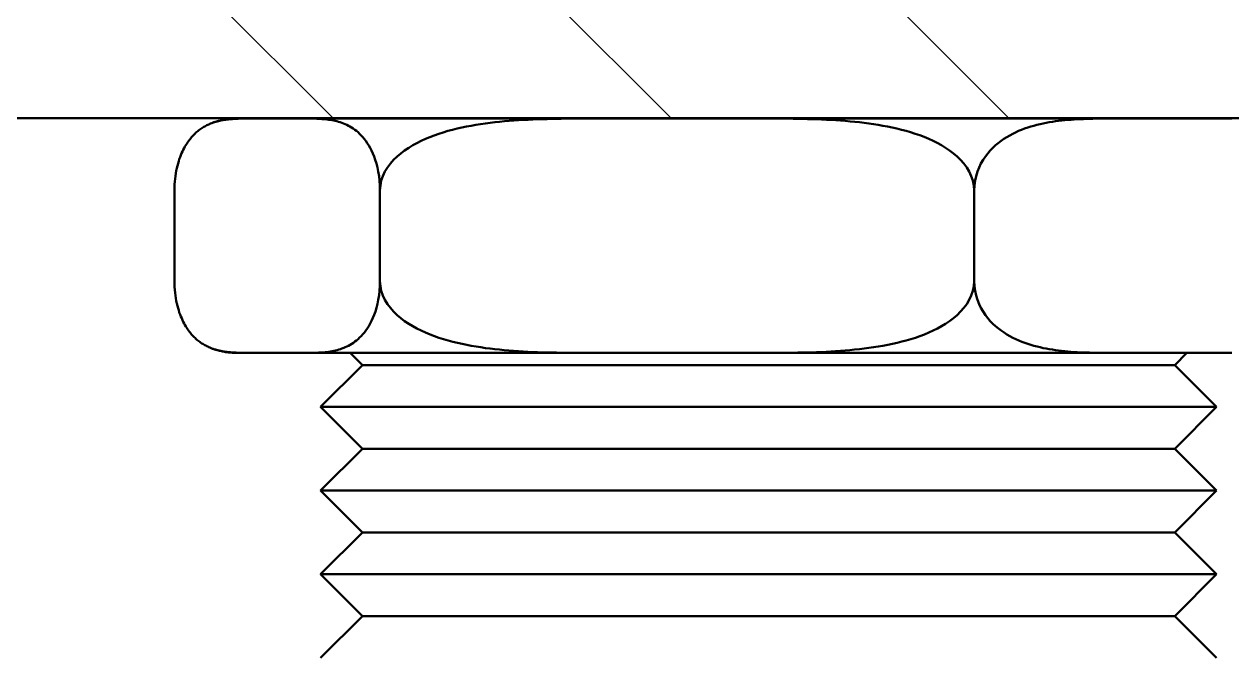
# Model space of a CAD drawing. Header units: millimetres. Extents: x 2 to 418, y 2 to 295.
# Drawn here: x 79.84 to 92.68, y 220.07 to 226.8 of the extents above; entities that cross this region are included whole.
import ezdxf

# ---------------------------------------------------------------- set-up
doc = ezdxf.new("R2010")
doc.units = ezdxf.units.MM
doc.layers.add('SCHRAFFUR', color=7, linetype='Continuous', lineweight=18)
doc.layers.add('SICHTKANTE', color=7, linetype='Continuous', lineweight=50)

msp = doc.modelspace()

# ---------------------------------------------------------------- hatches: boundary and pattern name
at = {"layer": 'SCHRAFFUR'}
h = msp.add_hatch(dxfattribs=at)
h.set_pattern_fill('ANSI31', scale=0.8, angle=90)
h.paths.add_polyline_path([(135, 198.8), (139, 198.8), (135, 198.8), (135, 225.8), (55, 225.8), (55, 198.8), (51, 198.8), (51, 205.8), (50, 205.8), (50, 227.8), (140, 227.8), (140, 205.8), (139, 205.8), (139, 198.8)])

# ---------------------------------------------------------------- linework, layer by layer
at = {"layer": 'SICHTKANTE'}
for p, q in [((135, 225.8), (55, 225.8)), ((82.886, 225.796), (82.173, 225.796)), ((87.81, 225.796), (85.751, 225.796)), ((92.678, 225.796), (91.331, 225.796)), ((81.436, 224.069), (81.436, 225.034)), ((83.622, 224.069), (83.622, 225.034)), ((89.939, 224.069), (89.939, 225.034)), ((82.886, 223.307), (82.173, 223.307)), ((83.435, 223.177), (83.305, 223.307)), ((87.81, 223.307), (85.751, 223.307)), ((92.678, 223.307), (91.331, 223.307)), ((92.071, 223.177), (92.201, 223.307)), ((83.435, 223.177), (82.991, 222.733)), ((92.071, 223.177), (92.516, 222.733)), ((83.435, 222.288), (82.991, 222.733)), ((92.071, 222.288), (92.516, 222.733)), ((83.435, 222.288), (82.991, 221.844)), ((92.071, 222.288), (92.516, 221.844)), ((83.435, 221.399), (82.991, 221.844)), ((92.071, 221.399), (92.516, 221.844)), ((83.435, 221.399), (82.991, 220.955)), ((92.071, 221.399), (92.516, 220.955)), ((83.435, 220.51), (82.991, 220.955)), ((92.071, 220.51), (92.516, 220.955)), ((83.435, 220.51), (82.991, 220.066)), ((92.071, 220.51), (92.516, 220.066))]:
    msp.add_line(p, q, dxfattribs=at)
for points in [[(81.843, 225.752), (81.833, 225.748), (81.822, 225.744), (81.812, 225.74), (81.801, 225.735), (81.791, 225.73), (81.78, 225.725), (81.769, 225.72), (81.759, 225.714), (81.749, 225.708), (81.738, 225.701), (81.728, 225.695), (81.717, 225.688), (81.707, 225.68), (81.697, 225.673), (81.686, 225.664), (81.676, 225.656), (81.666, 225.647), (81.656, 225.638), (81.646, 225.628), (81.636, 225.617), (81.626, 225.607), (81.616, 225.595), (81.606, 225.583), (81.596, 225.571), (81.586, 225.558), (81.577, 225.544), (81.567, 225.53), (81.558, 225.515), (81.549, 225.499), (81.539, 225.483), (81.531, 225.466), (81.522, 225.447), (81.513, 225.429), (81.505, 225.409), (81.497, 225.388), (81.489, 225.367), (81.482, 225.344), (81.475, 225.32), (81.468, 225.296), (81.462, 225.27), (81.456, 225.243), (81.451, 225.215), (81.447, 225.186), (81.443, 225.157), (81.44, 225.127), (81.438, 225.096), (81.437, 225.065), (81.436, 225.034)], [(82.173, 225.796), (82.166, 225.796), (82.159, 225.796), (82.152, 225.796), (82.145, 225.796), (82.139, 225.796), (82.132, 225.796), (82.125, 225.796), (82.118, 225.796), (82.111, 225.795), (82.104, 225.795), (82.097, 225.795), (82.09, 225.795), (82.083, 225.794), (82.077, 225.794), (82.07, 225.794), (82.063, 225.793), (82.056, 225.793), (82.049, 225.792), (82.042, 225.792), (82.035, 225.791), (82.028, 225.79), (82.022, 225.79), (82.015, 225.789), (82.008, 225.788), (82.001, 225.788), (81.994, 225.787), (81.987, 225.786), (81.98, 225.785), (81.973, 225.784), (81.966, 225.783), (81.96, 225.782), (81.953, 225.78), (81.946, 225.779), (81.939, 225.778), (81.932, 225.777), (81.925, 225.775), (81.918, 225.774), (81.912, 225.772), (81.905, 225.77), (81.898, 225.769), (81.891, 225.767), (81.884, 225.765), (81.877, 225.763), (81.871, 225.761), (81.864, 225.759), (81.857, 225.757), (81.85, 225.754), (81.843, 225.752)], [(81.843, 225.752), (81.854, 225.756), (81.864, 225.759), (81.874, 225.762), (81.885, 225.765), (81.896, 225.768), (81.906, 225.771), (81.917, 225.774), (81.927, 225.777), (81.938, 225.779), (81.949, 225.781), (81.96, 225.783), (81.97, 225.785), (81.981, 225.787), (81.991, 225.789), (82.002, 225.79), (82.012, 225.791), (82.023, 225.792), (82.033, 225.793), (82.044, 225.794), (82.055, 225.795), (82.065, 225.795), (82.076, 225.796), (82.086, 225.796), (82.097, 225.796), (82.098, 225.796), (82.099, 225.796), (82.099, 225.796), (82.099, 225.796), (82.099, 225.796), (82.099, 225.796), (82.099, 225.796), (82.099, 225.796), (82.099, 225.796), (82.1, 225.796), (82.1, 225.796), (82.099, 225.796), (82.105, 225.796), (82.121, 225.796), (82.147, 225.796), (82.184, 225.796), (82.23, 225.796), (82.287, 225.796), (82.353, 225.796), (82.429, 225.796), (82.515, 225.796), (82.61, 225.796), (82.715, 225.796), (82.828, 225.796)], [(82.828, 225.796), (82.79, 225.796), (82.752, 225.796), (82.716, 225.796), (82.68, 225.796), (82.645, 225.796), (82.612, 225.796), (82.579, 225.796), (82.548, 225.796), (82.517, 225.796), (82.488, 225.796), (82.459, 225.796), (82.432, 225.796), (82.405, 225.796), (82.38, 225.796), (82.356, 225.796), (82.333, 225.796), (82.311, 225.796), (82.29, 225.796), (82.27, 225.796), (82.251, 225.796), (82.233, 225.796), (82.217, 225.796), (82.201, 225.796), (82.187, 225.796), (82.173, 225.796), (82.161, 225.796), (82.15, 225.796), (82.14, 225.796), (82.131, 225.796), (82.123, 225.796), (82.116, 225.796), (82.111, 225.796), (82.106, 225.796), (82.103, 225.796), (82.101, 225.796), (82.099, 225.796), (82.099, 225.796), (82.101, 225.796), (82.103, 225.796), (82.106, 225.796), (82.111, 225.796), (82.116, 225.796), (82.123, 225.796), (82.131, 225.796), (82.14, 225.796), (82.15, 225.796), (82.161, 225.796), (82.173, 225.796)], [(83.622, 225.034), (83.621, 225.086), (83.617, 225.137), (83.612, 225.186), (83.604, 225.233), (83.595, 225.277), (83.584, 225.319), (83.572, 225.357), (83.56, 225.393), (83.546, 225.426), (83.532, 225.457), (83.517, 225.486), (83.502, 225.512), (83.487, 225.537), (83.471, 225.56), (83.455, 225.581), (83.438, 225.6), (83.422, 225.618), (83.405, 225.635), (83.389, 225.651), (83.372, 225.665), (83.355, 225.678), (83.338, 225.69), (83.321, 225.701), (83.303, 225.712), (83.286, 225.721), (83.269, 225.73), (83.252, 225.738), (83.234, 225.745), (83.217, 225.752), (83.199, 225.757), (83.182, 225.763), (83.165, 225.768), (83.147, 225.772), (83.13, 225.776), (83.112, 225.779), (83.095, 225.782), (83.077, 225.785), (83.06, 225.787), (83.043, 225.789), (83.025, 225.791), (83.008, 225.792), (82.99, 225.793), (82.973, 225.794), (82.955, 225.795), (82.938, 225.796), (82.92, 225.796), (82.903, 225.796), (82.886, 225.796)], [(82.886, 225.796), (82.927, 225.796), (82.968, 225.796), (83.011, 225.796), (83.055, 225.796), (83.1, 225.796), (83.145, 225.796), (83.192, 225.796), (83.239, 225.796), (83.288, 225.796), (83.337, 225.796), (83.387, 225.796), (83.438, 225.796), (83.49, 225.796), (83.542, 225.796), (83.596, 225.796), (83.65, 225.796), (83.705, 225.796), (83.761, 225.796), (83.818, 225.796), (83.875, 225.796), (83.934, 225.796), (83.993, 225.796), (84.052, 225.796), (84.113, 225.796), (84.174, 225.796), (84.236, 225.796), (84.299, 225.796), (84.362, 225.796), (84.426, 225.796), (84.49, 225.796), (84.556, 225.796), (84.622, 225.796), (84.688, 225.796), (84.755, 225.796), (84.823, 225.796), (84.891, 225.796), (84.96, 225.796), (85.03, 225.796), (85.1, 225.796), (85.17, 225.796), (85.241, 225.796), (85.312, 225.796), (85.384, 225.796), (85.457, 225.796), (85.53, 225.796), (85.603, 225.796), (85.677, 225.796), (85.751, 225.796)], [(89.378, 225.796), (89.197, 225.796), (89.015, 225.796), (88.83, 225.796), (88.643, 225.796), (88.456, 225.796), (88.266, 225.796), (88.077, 225.796), (87.886, 225.796), (87.696, 225.796), (87.505, 225.796), (87.315, 225.796), (87.126, 225.796), (86.937, 225.796), (86.75, 225.796), (86.565, 225.796), (86.381, 225.796), (86.2, 225.796), (86.021, 225.796), (85.845, 225.796), (85.672, 225.796), (85.502, 225.796), (85.336, 225.796), (85.173, 225.796), (85.015, 225.796), (84.861, 225.796), (84.712, 225.796), (84.568, 225.796), (84.428, 225.796), (84.294, 225.796), (84.166, 225.796), (84.043, 225.796), (83.927, 225.796), (83.816, 225.796), (83.712, 225.796), (83.614, 225.796), (83.522, 225.796), (83.438, 225.796), (83.36, 225.796), (83.289, 225.796), (83.226, 225.796), (83.17, 225.796), (83.121, 225.796), (83.079, 225.796), (83.045, 225.796), (83.018, 225.796), (82.999, 225.796), (82.988, 225.796), (82.984, 225.796)], [(82.984, 225.796), (82.984, 225.796), (82.985, 225.796), (82.986, 225.796), (82.987, 225.796), (82.989, 225.796), (82.991, 225.796), (82.993, 225.796), (82.996, 225.796), (82.999, 225.796), (83.002, 225.796), (83.006, 225.796), (83.01, 225.796), (83.014, 225.796), (83.019, 225.796), (83.024, 225.796), (83.03, 225.796), (83.035, 225.796), (83.042, 225.796), (83.048, 225.796), (83.055, 225.796), (83.062, 225.796), (83.07, 225.796), (83.078, 225.796), (83.086, 225.796), (83.095, 225.796), (83.104, 225.796), (83.113, 225.796), (83.123, 225.796), (83.133, 225.796), (83.143, 225.796), (83.154, 225.796), (83.165, 225.796), (83.176, 225.796), (83.188, 225.796), (83.2, 225.796), (83.212, 225.796), (83.225, 225.796), (83.238, 225.796), (83.251, 225.796), (83.265, 225.796), (83.279, 225.796), (83.294, 225.796), (83.308, 225.796), (83.323, 225.796), (83.339, 225.796), (83.354, 225.796), (83.37, 225.796), (83.387, 225.796)], [(85.751, 225.796), (85.701, 225.796), (85.65, 225.796), (85.6, 225.796), (85.549, 225.795), (85.499, 225.794), (85.448, 225.793), (85.398, 225.792), (85.347, 225.791), (85.297, 225.789), (85.246, 225.787), (85.196, 225.785), (85.146, 225.782), (85.095, 225.779), (85.045, 225.776), (84.994, 225.772), (84.944, 225.768), (84.893, 225.763), (84.843, 225.757), (84.792, 225.751), (84.742, 225.745), (84.692, 225.737), (84.642, 225.729), (84.592, 225.721), (84.542, 225.711), (84.492, 225.701), (84.443, 225.69), (84.393, 225.678), (84.344, 225.665), (84.295, 225.65), (84.247, 225.635), (84.199, 225.618), (84.152, 225.6), (84.105, 225.581), (84.059, 225.56), (84.014, 225.537), (83.97, 225.513), (83.927, 225.487), (83.884, 225.458), (83.843, 225.427), (83.804, 225.394), (83.767, 225.358), (83.733, 225.319), (83.702, 225.278), (83.675, 225.233), (83.653, 225.186), (83.636, 225.137), (83.626, 225.086), (83.622, 225.034)], [(89.939, 225.034), (89.935, 225.086), (89.925, 225.137), (89.908, 225.186), (89.886, 225.233), (89.859, 225.278), (89.829, 225.319), (89.794, 225.358), (89.758, 225.394), (89.718, 225.427), (89.677, 225.458), (89.635, 225.487), (89.591, 225.513), (89.546, 225.538), (89.501, 225.56), (89.455, 225.581), (89.408, 225.601), (89.36, 225.619), (89.312, 225.636), (89.263, 225.651), (89.215, 225.665), (89.165, 225.678), (89.116, 225.69), (89.067, 225.701), (89.017, 225.712), (88.968, 225.721), (88.918, 225.73), (88.869, 225.738), (88.819, 225.745), (88.769, 225.751), (88.719, 225.757), (88.669, 225.763), (88.619, 225.767), (88.568, 225.772), (88.518, 225.776), (88.468, 225.779), (88.417, 225.782), (88.367, 225.785), (88.316, 225.787), (88.266, 225.789), (88.215, 225.791), (88.165, 225.792), (88.114, 225.793), (88.063, 225.794), (88.013, 225.795), (87.962, 225.796), (87.911, 225.796), (87.861, 225.796), (87.81, 225.796)], [(87.81, 225.796), (87.85, 225.796), (87.89, 225.796), (87.93, 225.796), (87.969, 225.796), (88.009, 225.796), (88.049, 225.796), (88.088, 225.796), (88.128, 225.796), (88.168, 225.796), (88.207, 225.796), (88.247, 225.796), (88.287, 225.796), (88.326, 225.796), (88.366, 225.796), (88.405, 225.796), (88.445, 225.796), (88.484, 225.796), (88.524, 225.796), (88.563, 225.796), (88.602, 225.796), (88.642, 225.796), (88.681, 225.796), (88.72, 225.796), (88.759, 225.796), (88.798, 225.796), (88.837, 225.796), (88.876, 225.796), (88.915, 225.796), (88.954, 225.796), (88.993, 225.796), (89.032, 225.796), (89.07, 225.796), (89.109, 225.796), (89.148, 225.796), (89.186, 225.796), (89.225, 225.796), (89.263, 225.796), (89.301, 225.796), (89.339, 225.796), (89.377, 225.796), (89.416, 225.796), (89.453, 225.796), (89.491, 225.796), (89.529, 225.796), (89.567, 225.796), (89.604, 225.796), (89.642, 225.796), (89.679, 225.796)], [(92.522, 225.796), (92.52, 225.796), (92.516, 225.796), (92.508, 225.796), (92.497, 225.796), (92.483, 225.796), (92.466, 225.796), (92.446, 225.796), (92.423, 225.796), (92.397, 225.796), (92.368, 225.796), (92.336, 225.796), (92.301, 225.796), (92.263, 225.796), (92.222, 225.796), (92.178, 225.796), (92.131, 225.796), (92.081, 225.796), (92.029, 225.796), (91.974, 225.796), (91.916, 225.796), (91.855, 225.796), (91.792, 225.796), (91.726, 225.796), (91.658, 225.796), (91.587, 225.796), (91.513, 225.796), (91.437, 225.796), (91.359, 225.796), (91.278, 225.796), (91.195, 225.796), (91.11, 225.796), (91.022, 225.796), (90.933, 225.796), (90.841, 225.796), (90.748, 225.796), (90.652, 225.796), (90.555, 225.796), (90.456, 225.796), (90.355, 225.796), (90.252, 225.796), (90.148, 225.796), (90.042, 225.796), (89.934, 225.796), (89.826, 225.796), (89.716, 225.796), (89.604, 225.796), (89.492, 225.796), (89.378, 225.796)], [(89.679, 225.796), (89.717, 225.796), (89.754, 225.796), (89.791, 225.796), (89.828, 225.796), (89.865, 225.796), (89.902, 225.796), (89.939, 225.796), (89.975, 225.796), (90.012, 225.796), (90.048, 225.796), (90.084, 225.796), (90.121, 225.796), (90.157, 225.796), (90.193, 225.796), (90.228, 225.796), (90.264, 225.796), (90.3, 225.796), (90.335, 225.796), (90.37, 225.796), (90.406, 225.796), (90.441, 225.796), (90.476, 225.796), (90.51, 225.796), (90.545, 225.796), (90.579, 225.796), (90.614, 225.796), (90.648, 225.796), (90.682, 225.796), (90.716, 225.796), (90.75, 225.796), (90.784, 225.796), (90.817, 225.796), (90.85, 225.796), (90.884, 225.796), (90.917, 225.796), (90.949, 225.796), (90.982, 225.796), (91.015, 225.796), (91.047, 225.796), (91.079, 225.796), (91.111, 225.796), (91.143, 225.796), (91.175, 225.796), (91.207, 225.796), (91.238, 225.796), (91.269, 225.796), (91.3, 225.796), (91.331, 225.796)], [(91.331, 225.796), (91.298, 225.796), (91.265, 225.796), (91.232, 225.796), (91.199, 225.795), (91.166, 225.794), (91.133, 225.793), (91.1, 225.792), (91.067, 225.791), (91.034, 225.789), (91.001, 225.787), (90.968, 225.785), (90.935, 225.782), (90.902, 225.779), (90.869, 225.776), (90.836, 225.772), (90.803, 225.768), (90.77, 225.763), (90.737, 225.757), (90.704, 225.751), (90.671, 225.745), (90.639, 225.737), (90.606, 225.729), (90.573, 225.721), (90.54, 225.711), (90.508, 225.701), (90.475, 225.69), (90.443, 225.678), (90.411, 225.665), (90.379, 225.65), (90.348, 225.635), (90.316, 225.618), (90.285, 225.6), (90.255, 225.581), (90.225, 225.56), (90.195, 225.537), (90.167, 225.513), (90.138, 225.487), (90.11, 225.458), (90.084, 225.427), (90.058, 225.394), (90.034, 225.358), (90.011, 225.319), (89.991, 225.278), (89.974, 225.233), (89.959, 225.186), (89.948, 225.137), (89.941, 225.086), (89.939, 225.034)], [(92.119, 225.796), (92.136, 225.796), (92.152, 225.796), (92.167, 225.796), (92.183, 225.796), (92.198, 225.796), (92.213, 225.796), (92.227, 225.796), (92.241, 225.796), (92.255, 225.796), (92.268, 225.796), (92.281, 225.796), (92.294, 225.796), (92.306, 225.796), (92.318, 225.796), (92.33, 225.796), (92.342, 225.796), (92.353, 225.796), (92.363, 225.796), (92.374, 225.796), (92.384, 225.796), (92.393, 225.796), (92.403, 225.796), (92.412, 225.796), (92.42, 225.796), (92.428, 225.796), (92.436, 225.796), (92.444, 225.796), (92.451, 225.796), (92.458, 225.796), (92.465, 225.796), (92.471, 225.796), (92.477, 225.796), (92.482, 225.796), (92.487, 225.796), (92.492, 225.796), (92.496, 225.796), (92.5, 225.796), (92.504, 225.796), (92.508, 225.796), (92.511, 225.796), (92.513, 225.796), (92.516, 225.796), (92.517, 225.796), (92.519, 225.796), (92.52, 225.796), (92.521, 225.796), (92.522, 225.796), (92.522, 225.796)], [(92.621, 225.796), (92.611, 225.796), (92.602, 225.796), (92.593, 225.796), (92.583, 225.796), (92.574, 225.796), (92.564, 225.796), (92.554, 225.796), (92.545, 225.796), (92.535, 225.796), (92.525, 225.796), (92.516, 225.796), (92.506, 225.796), (92.496, 225.796), (92.486, 225.796), (92.476, 225.796), (92.466, 225.796), (92.456, 225.796), (92.446, 225.796), (92.435, 225.796), (92.425, 225.796), (92.415, 225.796), (92.405, 225.796), (92.394, 225.796), (92.384, 225.796), (92.373, 225.796), (92.363, 225.796), (92.352, 225.796), (92.342, 225.796), (92.331, 225.796), (92.32, 225.796), (92.309, 225.796), (92.299, 225.796), (92.288, 225.796), (92.277, 225.796), (92.266, 225.796), (92.255, 225.796), (92.244, 225.796), (92.233, 225.796), (92.222, 225.796), (92.21, 225.796), (92.199, 225.796), (92.188, 225.796), (92.177, 225.796), (92.165, 225.796), (92.154, 225.796), (92.142, 225.796), (92.131, 225.796), (92.119, 225.796)], [(81.436, 224.069), (81.437, 224.038), (81.438, 224.007), (81.44, 223.976), (81.443, 223.945), (81.447, 223.916), (81.451, 223.887), (81.456, 223.859), (81.462, 223.832), (81.468, 223.807), (81.475, 223.782), (81.482, 223.759), (81.489, 223.736), (81.497, 223.714), (81.505, 223.694), (81.514, 223.674), (81.522, 223.655), (81.531, 223.637), (81.54, 223.62), (81.549, 223.603), (81.558, 223.588), (81.568, 223.573), (81.577, 223.558), (81.587, 223.545), (81.596, 223.532), (81.606, 223.519), (81.616, 223.507), (81.626, 223.496), (81.636, 223.485), (81.646, 223.475), (81.656, 223.465), (81.666, 223.456), (81.676, 223.447), (81.687, 223.439), (81.697, 223.43), (81.707, 223.423), (81.717, 223.415), (81.728, 223.408), (81.738, 223.402), (81.749, 223.395), (81.759, 223.389), (81.77, 223.384), (81.78, 223.378), (81.791, 223.373), (81.801, 223.368), (81.812, 223.364), (81.822, 223.359), (81.833, 223.355), (81.843, 223.351)], [(82.886, 223.307), (82.903, 223.307), (82.921, 223.307), (82.938, 223.308), (82.956, 223.308), (82.973, 223.309), (82.991, 223.31), (83.008, 223.311), (83.026, 223.312), (83.043, 223.314), (83.061, 223.316), (83.078, 223.318), (83.096, 223.321), (83.113, 223.324), (83.131, 223.328), (83.148, 223.332), (83.166, 223.336), (83.183, 223.341), (83.201, 223.346), (83.218, 223.352), (83.236, 223.359), (83.253, 223.366), (83.27, 223.374), (83.287, 223.383), (83.305, 223.392), (83.322, 223.403), (83.339, 223.414), (83.356, 223.426), (83.373, 223.439), (83.39, 223.454), (83.406, 223.469), (83.423, 223.486), (83.439, 223.504), (83.456, 223.524), (83.472, 223.545), (83.488, 223.568), (83.503, 223.592), (83.518, 223.619), (83.533, 223.647), (83.547, 223.678), (83.56, 223.712), (83.573, 223.747), (83.585, 223.786), (83.595, 223.827), (83.604, 223.872), (83.612, 223.919), (83.617, 223.968), (83.621, 224.018), (83.622, 224.069)], [(83.622, 224.069), (83.626, 224.017), (83.636, 223.966), (83.653, 223.917), (83.675, 223.87), (83.702, 223.825), (83.733, 223.784), (83.767, 223.745), (83.804, 223.709), (83.843, 223.676), (83.884, 223.645), (83.927, 223.617), (83.97, 223.59), (84.015, 223.566), (84.06, 223.543), (84.107, 223.522), (84.154, 223.502), (84.201, 223.484), (84.249, 223.467), (84.298, 223.452), (84.347, 223.438), (84.396, 223.425), (84.445, 223.413), (84.495, 223.402), (84.544, 223.392), (84.593, 223.382), (84.643, 223.374), (84.693, 223.366), (84.743, 223.358), (84.792, 223.352), (84.842, 223.346), (84.893, 223.341), (84.943, 223.336), (84.993, 223.331), (85.043, 223.328), (85.094, 223.324), (85.144, 223.321), (85.195, 223.318), (85.245, 223.316), (85.296, 223.314), (85.346, 223.312), (85.397, 223.311), (85.447, 223.31), (85.498, 223.309), (85.549, 223.308), (85.599, 223.308), (85.65, 223.307), (85.7, 223.307), (85.751, 223.307)], [(87.81, 223.307), (87.861, 223.307), (87.911, 223.307), (87.962, 223.308), (88.012, 223.308), (88.063, 223.309), (88.113, 223.31), (88.164, 223.311), (88.214, 223.312), (88.264, 223.314), (88.315, 223.316), (88.365, 223.318), (88.416, 223.321), (88.466, 223.324), (88.517, 223.327), (88.567, 223.331), (88.618, 223.336), (88.668, 223.341), (88.718, 223.346), (88.769, 223.352), (88.819, 223.359), (88.869, 223.366), (88.919, 223.374), (88.969, 223.383), (89.019, 223.392), (89.069, 223.402), (89.119, 223.413), (89.168, 223.426), (89.217, 223.439), (89.266, 223.453), (89.314, 223.468), (89.362, 223.485), (89.409, 223.503), (89.456, 223.522), (89.502, 223.543), (89.547, 223.566), (89.591, 223.59), (89.635, 223.617), (89.677, 223.645), (89.718, 223.676), (89.757, 223.709), (89.794, 223.745), (89.829, 223.784), (89.86, 223.826), (89.886, 223.87), (89.908, 223.917), (89.925, 223.966), (89.935, 224.017), (89.939, 224.069)], [(89.939, 224.069), (89.941, 224.017), (89.948, 223.966), (89.959, 223.917), (89.974, 223.87), (89.991, 223.825), (90.011, 223.784), (90.034, 223.745), (90.058, 223.709), (90.083, 223.676), (90.11, 223.645), (90.138, 223.617), (90.167, 223.59), (90.196, 223.566), (90.226, 223.543), (90.256, 223.522), (90.287, 223.502), (90.318, 223.484), (90.349, 223.467), (90.381, 223.452), (90.413, 223.438), (90.445, 223.425), (90.477, 223.413), (90.509, 223.402), (90.542, 223.392), (90.574, 223.382), (90.607, 223.374), (90.639, 223.366), (90.672, 223.358), (90.704, 223.352), (90.737, 223.346), (90.77, 223.341), (90.803, 223.336), (90.835, 223.331), (90.868, 223.328), (90.901, 223.324), (90.934, 223.321), (90.967, 223.318), (91, 223.316), (91.033, 223.314), (91.066, 223.312), (91.099, 223.311), (91.133, 223.31), (91.166, 223.309), (91.199, 223.308), (91.232, 223.308), (91.265, 223.307), (91.298, 223.307), (91.331, 223.307)], [(81.843, 223.351), (81.85, 223.349), (81.857, 223.346), (81.864, 223.344), (81.871, 223.342), (81.877, 223.34), (81.884, 223.338), (81.891, 223.336), (81.898, 223.334), (81.905, 223.333), (81.912, 223.331), (81.919, 223.33), (81.926, 223.328), (81.932, 223.327), (81.939, 223.325), (81.946, 223.324), (81.953, 223.323), (81.96, 223.322), (81.967, 223.32), (81.974, 223.319), (81.981, 223.318), (81.987, 223.317), (81.994, 223.317), (82.001, 223.316), (82.008, 223.315), (82.015, 223.314), (82.022, 223.313), (82.029, 223.313), (82.035, 223.312), (82.042, 223.312), (82.049, 223.311), (82.056, 223.311), (82.063, 223.31), (82.07, 223.31), (82.077, 223.309), (82.084, 223.309), (82.09, 223.309), (82.097, 223.308), (82.104, 223.308), (82.111, 223.308), (82.118, 223.308), (82.125, 223.307), (82.132, 223.307), (82.139, 223.307), (82.145, 223.307), (82.152, 223.307), (82.159, 223.307), (82.166, 223.307), (82.173, 223.307)], [(81.843, 223.351), (81.854, 223.348), (81.864, 223.344), (81.874, 223.341), (81.885, 223.338), (81.896, 223.335), (81.906, 223.332), (81.917, 223.329), (81.927, 223.327), (81.938, 223.324), (81.949, 223.322), (81.96, 223.32), (81.97, 223.318), (81.981, 223.316), (81.991, 223.315), (82.002, 223.313), (82.012, 223.312), (82.023, 223.311), (82.033, 223.31), (82.044, 223.309), (82.055, 223.308), (82.065, 223.308), (82.076, 223.307), (82.086, 223.307), (82.097, 223.307), (82.098, 223.307), (82.099, 223.307), (82.099, 223.307), (82.099, 223.307), (82.099, 223.307), (82.099, 223.307), (82.099, 223.307), (82.099, 223.307), (82.099, 223.307), (82.1, 223.307), (82.1, 223.307), (82.099, 223.307), (82.1, 223.307), (82.102, 223.307), (82.104, 223.307), (82.108, 223.307), (82.113, 223.307), (82.118, 223.307), (82.125, 223.307), (82.133, 223.307), (82.141, 223.307), (82.151, 223.307), (82.161, 223.307), (82.173, 223.307)], [(82.828, 223.307), (82.79, 223.307), (82.752, 223.307), (82.716, 223.307), (82.68, 223.307), (82.645, 223.307), (82.612, 223.307), (82.579, 223.307), (82.548, 223.307), (82.517, 223.307), (82.488, 223.307), (82.459, 223.307), (82.432, 223.307), (82.405, 223.307), (82.38, 223.307), (82.356, 223.307), (82.333, 223.307), (82.311, 223.307), (82.29, 223.307), (82.27, 223.307), (82.251, 223.307), (82.233, 223.307), (82.217, 223.307), (82.201, 223.307), (82.187, 223.307), (82.173, 223.307), (82.161, 223.307), (82.15, 223.307), (82.14, 223.307), (82.131, 223.307), (82.123, 223.307), (82.116, 223.307), (82.111, 223.307), (82.106, 223.307), (82.103, 223.307), (82.101, 223.307), (82.099, 223.307), (82.099, 223.307), (82.101, 223.307), (82.103, 223.307), (82.106, 223.307), (82.111, 223.307), (82.116, 223.307), (82.123, 223.307), (82.131, 223.307), (82.14, 223.307), (82.15, 223.307), (82.161, 223.307), (82.173, 223.307)], [(82.886, 223.307), (82.927, 223.307), (82.968, 223.307), (83.011, 223.307), (83.055, 223.307), (83.1, 223.307), (83.145, 223.307), (83.192, 223.307), (83.239, 223.307), (83.288, 223.307), (83.337, 223.307), (83.387, 223.307), (83.438, 223.307), (83.49, 223.307), (83.542, 223.307), (83.596, 223.307), (83.65, 223.307), (83.705, 223.307), (83.761, 223.307), (83.818, 223.307), (83.875, 223.307), (83.934, 223.307), (83.993, 223.307), (84.052, 223.307), (84.113, 223.307), (84.174, 223.307), (84.236, 223.307), (84.299, 223.307), (84.362, 223.307), (84.426, 223.307), (84.49, 223.307), (84.556, 223.307), (84.622, 223.307), (84.688, 223.307), (84.755, 223.307), (84.823, 223.307), (84.891, 223.307), (84.96, 223.307), (85.03, 223.307), (85.1, 223.307), (85.17, 223.307), (85.241, 223.307), (85.312, 223.307), (85.384, 223.307), (85.457, 223.307), (85.53, 223.307), (85.603, 223.307), (85.677, 223.307), (85.751, 223.307)], [(89.378, 223.307), (89.197, 223.307), (89.015, 223.307), (88.83, 223.307), (88.643, 223.307), (88.456, 223.307), (88.266, 223.307), (88.077, 223.307), (87.886, 223.307), (87.696, 223.307), (87.505, 223.307), (87.315, 223.307), (87.126, 223.307), (86.937, 223.307), (86.75, 223.307), (86.565, 223.307), (86.381, 223.307), (86.2, 223.307), (86.021, 223.307), (85.845, 223.307), (85.672, 223.307), (85.502, 223.307), (85.336, 223.307), (85.173, 223.307), (85.015, 223.307), (84.861, 223.307), (84.712, 223.307), (84.568, 223.307), (84.428, 223.307), (84.294, 223.307), (84.166, 223.307), (84.043, 223.307), (83.927, 223.307), (83.816, 223.307), (83.712, 223.307), (83.614, 223.307), (83.522, 223.307), (83.438, 223.307), (83.36, 223.307), (83.289, 223.307), (83.226, 223.307), (83.17, 223.307), (83.121, 223.307), (83.079, 223.307), (83.045, 223.307), (83.018, 223.307), (82.999, 223.307), (82.988, 223.307), (82.984, 223.307)], [(87.81, 223.307), (87.85, 223.307), (87.89, 223.307), (87.93, 223.307), (87.969, 223.307), (88.009, 223.307), (88.049, 223.307), (88.088, 223.307), (88.128, 223.307), (88.168, 223.307), (88.207, 223.307), (88.247, 223.307), (88.287, 223.307), (88.326, 223.307), (88.366, 223.307), (88.405, 223.307), (88.445, 223.307), (88.484, 223.307), (88.524, 223.307), (88.563, 223.307), (88.602, 223.307), (88.642, 223.307), (88.681, 223.307), (88.72, 223.307), (88.759, 223.307), (88.798, 223.307), (88.837, 223.307), (88.876, 223.307), (88.915, 223.307), (88.954, 223.307), (88.993, 223.307), (89.032, 223.307), (89.07, 223.307), (89.109, 223.307), (89.148, 223.307), (89.186, 223.307), (89.225, 223.307), (89.263, 223.307), (89.301, 223.307), (89.339, 223.307), (89.377, 223.307), (89.416, 223.307), (89.453, 223.307), (89.491, 223.307), (89.529, 223.307), (89.567, 223.307), (89.604, 223.307), (89.642, 223.307), (89.679, 223.307)], [(89.679, 223.307), (89.717, 223.307), (89.754, 223.307), (89.791, 223.307), (89.828, 223.307), (89.865, 223.307), (89.902, 223.307), (89.939, 223.307), (89.975, 223.307), (90.012, 223.307), (90.048, 223.307), (90.084, 223.307), (90.121, 223.307), (90.157, 223.307), (90.193, 223.307), (90.228, 223.307), (90.264, 223.307), (90.3, 223.307), (90.335, 223.307), (90.37, 223.307), (90.406, 223.307), (90.441, 223.307), (90.476, 223.307), (90.51, 223.307), (90.545, 223.307), (90.579, 223.307), (90.614, 223.307), (90.648, 223.307), (90.682, 223.307), (90.716, 223.307), (90.75, 223.307), (90.784, 223.307), (90.817, 223.307), (90.85, 223.307), (90.884, 223.307), (90.917, 223.307), (90.949, 223.307), (90.982, 223.307), (91.015, 223.307), (91.047, 223.307), (91.079, 223.307), (91.111, 223.307), (91.143, 223.307), (91.175, 223.307), (91.207, 223.307), (91.238, 223.307), (91.269, 223.307), (91.3, 223.307), (91.331, 223.307)], [(83.582, 223.177), (83.576, 223.177), (83.57, 223.177), (83.564, 223.177), (83.559, 223.177), (83.553, 223.177), (83.548, 223.177), (83.543, 223.177), (83.537, 223.177), (83.532, 223.177), (83.527, 223.177), (83.523, 223.177), (83.518, 223.177), (83.514, 223.177), (83.509, 223.177), (83.505, 223.177), (83.501, 223.177), (83.497, 223.177), (83.493, 223.177), (83.489, 223.177), (83.485, 223.177), (83.482, 223.177), (83.478, 223.177), (83.475, 223.177), (83.472, 223.177), (83.469, 223.177), (83.466, 223.177), (83.463, 223.177), (83.461, 223.177), (83.458, 223.177), (83.456, 223.177), (83.454, 223.177), (83.451, 223.177), (83.45, 223.177), (83.448, 223.177), (83.446, 223.177), (83.444, 223.177), (83.443, 223.177), (83.441, 223.177), (83.44, 223.177), (83.439, 223.177), (83.438, 223.177), (83.437, 223.177), (83.437, 223.177), (83.436, 223.177), (83.436, 223.177), (83.435, 223.177), (83.435, 223.177), (83.435, 223.177)], [(92.071, 223.177), (92.063, 223.177), (92.04, 223.177), (92.001, 223.177), (91.947, 223.177), (91.878, 223.177), (91.794, 223.177), (91.696, 223.177), (91.583, 223.177), (91.457, 223.177), (91.317, 223.177), (91.164, 223.177), (91, 223.177), (90.823, 223.177), (90.635, 223.177), (90.437, 223.177), (90.23, 223.177), (90.013, 223.177), (89.789, 223.177), (89.557, 223.177), (89.318, 223.177), (89.074, 223.177), (88.825, 223.177), (88.572, 223.177), (88.317, 223.177), (88.059, 223.177), (87.8, 223.177), (87.541, 223.177), (87.283, 223.177), (87.026, 223.177), (86.773, 223.177), (86.522, 223.177), (86.276, 223.177), (86.036, 223.177), (85.801, 223.177), (85.574, 223.177), (85.354, 223.177), (85.143, 223.177), (84.942, 223.177), (84.75, 223.177), (84.57, 223.177), (84.4, 223.177), (84.243, 223.177), (84.099, 223.177), (83.967, 223.177), (83.85, 223.177), (83.746, 223.177), (83.657, 223.177), (83.582, 223.177)], [(83.153, 222.733), (83.146, 222.733), (83.14, 222.733), (83.133, 222.733), (83.127, 222.733), (83.121, 222.733), (83.115, 222.733), (83.109, 222.733), (83.103, 222.733), (83.098, 222.733), (83.092, 222.733), (83.087, 222.733), (83.082, 222.733), (83.077, 222.733), (83.072, 222.733), (83.067, 222.733), (83.063, 222.733), (83.058, 222.733), (83.054, 222.733), (83.05, 222.733), (83.046, 222.733), (83.042, 222.733), (83.038, 222.733), (83.035, 222.733), (83.031, 222.733), (83.028, 222.733), (83.025, 222.733), (83.022, 222.733), (83.019, 222.733), (83.016, 222.733), (83.013, 222.733), (83.011, 222.733), (83.009, 222.733), (83.006, 222.733), (83.004, 222.733), (83.003, 222.733), (83.001, 222.733), (82.999, 222.733), (82.998, 222.733), (82.996, 222.733), (82.995, 222.733), (82.994, 222.733), (82.993, 222.733), (82.992, 222.733), (82.992, 222.733), (82.991, 222.733), (82.991, 222.733), (82.991, 222.733), (82.991, 222.733)], [(92.516, 222.733), (92.507, 222.733), (92.481, 222.733), (92.439, 222.733), (92.379, 222.733), (92.303, 222.733), (92.21, 222.733), (92.102, 222.733), (91.977, 222.733), (91.838, 222.733), (91.684, 222.733), (91.516, 222.733), (91.334, 222.733), (91.139, 222.733), (90.932, 222.733), (90.714, 222.733), (90.485, 222.733), (90.246, 222.733), (89.998, 222.733), (89.742, 222.733), (89.479, 222.733), (89.21, 222.733), (88.935, 222.733), (88.657, 222.733), (88.375, 222.733), (88.09, 222.733), (87.805, 222.733), (87.519, 222.733), (87.235, 222.733), (86.952, 222.733), (86.672, 222.733), (86.395, 222.733), (86.124, 222.733), (85.859, 222.733), (85.6, 222.733), (85.349, 222.733), (85.107, 222.733), (84.874, 222.733), (84.652, 222.733), (84.441, 222.733), (84.242, 222.733), (84.055, 222.733), (83.882, 222.733), (83.723, 222.733), (83.578, 222.733), (83.448, 222.733), (83.333, 222.733), (83.235, 222.733), (83.153, 222.733)], [(83.582, 222.288), (83.576, 222.288), (83.57, 222.288), (83.564, 222.288), (83.559, 222.288), (83.553, 222.288), (83.548, 222.288), (83.543, 222.288), (83.537, 222.288), (83.532, 222.288), (83.527, 222.288), (83.523, 222.288), (83.518, 222.288), (83.514, 222.288), (83.509, 222.288), (83.505, 222.288), (83.501, 222.288), (83.497, 222.288), (83.493, 222.288), (83.489, 222.288), (83.485, 222.288), (83.482, 222.288), (83.478, 222.288), (83.475, 222.288), (83.472, 222.288), (83.469, 222.288), (83.466, 222.288), (83.463, 222.288), (83.461, 222.288), (83.458, 222.288), (83.456, 222.288), (83.454, 222.288), (83.451, 222.288), (83.45, 222.288), (83.448, 222.288), (83.446, 222.288), (83.444, 222.288), (83.443, 222.288), (83.441, 222.288), (83.44, 222.288), (83.439, 222.288), (83.438, 222.288), (83.437, 222.288), (83.437, 222.288), (83.436, 222.288), (83.436, 222.288), (83.435, 222.288), (83.435, 222.288), (83.435, 222.288)], [(92.071, 222.288), (92.063, 222.288), (92.04, 222.288), (92.001, 222.288), (91.947, 222.288), (91.878, 222.288), (91.794, 222.288), (91.696, 222.288), (91.583, 222.288), (91.457, 222.288), (91.317, 222.288), (91.164, 222.288), (91, 222.288), (90.823, 222.288), (90.635, 222.288), (90.437, 222.288), (90.23, 222.288), (90.013, 222.288), (89.789, 222.288), (89.557, 222.288), (89.318, 222.288), (89.074, 222.288), (88.825, 222.288), (88.572, 222.288), (88.317, 222.288), (88.059, 222.288), (87.8, 222.288), (87.541, 222.288), (87.283, 222.288), (87.026, 222.288), (86.773, 222.288), (86.522, 222.288), (86.276, 222.288), (86.036, 222.288), (85.801, 222.288), (85.574, 222.288), (85.354, 222.288), (85.143, 222.288), (84.942, 222.288), (84.75, 222.288), (84.57, 222.288), (84.4, 222.288), (84.243, 222.288), (84.099, 222.288), (83.967, 222.288), (83.85, 222.288), (83.746, 222.288), (83.657, 222.288), (83.582, 222.288)], [(83.153, 221.844), (83.146, 221.844), (83.14, 221.844), (83.133, 221.844), (83.127, 221.844), (83.121, 221.844), (83.115, 221.844), (83.109, 221.844), (83.103, 221.844), (83.098, 221.844), (83.092, 221.844), (83.087, 221.844), (83.082, 221.844), (83.077, 221.844), (83.072, 221.844), (83.067, 221.844), (83.063, 221.844), (83.058, 221.844), (83.054, 221.844), (83.05, 221.844), (83.046, 221.844), (83.042, 221.844), (83.038, 221.844), (83.035, 221.844), (83.031, 221.844), (83.028, 221.844), (83.025, 221.844), (83.022, 221.844), (83.019, 221.844), (83.016, 221.844), (83.013, 221.844), (83.011, 221.844), (83.009, 221.844), (83.006, 221.844), (83.004, 221.844), (83.003, 221.844), (83.001, 221.844), (82.999, 221.844), (82.998, 221.844), (82.996, 221.844), (82.995, 221.844), (82.994, 221.844), (82.993, 221.844), (82.992, 221.844), (82.992, 221.844), (82.991, 221.844), (82.991, 221.844), (82.991, 221.844), (82.991, 221.844)], [(92.516, 221.844), (92.507, 221.844), (92.481, 221.844), (92.439, 221.844), (92.379, 221.844), (92.303, 221.844), (92.21, 221.844), (92.102, 221.844), (91.977, 221.844), (91.838, 221.844), (91.684, 221.844), (91.516, 221.844), (91.334, 221.844), (91.139, 221.844), (90.932, 221.844), (90.714, 221.844), (90.485, 221.844), (90.246, 221.844), (89.998, 221.844), (89.742, 221.844), (89.479, 221.844), (89.21, 221.844), (88.935, 221.844), (88.657, 221.844), (88.375, 221.844), (88.09, 221.844), (87.805, 221.844), (87.519, 221.844), (87.235, 221.844), (86.952, 221.844), (86.672, 221.844), (86.395, 221.844), (86.124, 221.844), (85.859, 221.844), (85.6, 221.844), (85.349, 221.844), (85.107, 221.844), (84.874, 221.844), (84.652, 221.844), (84.441, 221.844), (84.242, 221.844), (84.055, 221.844), (83.882, 221.844), (83.723, 221.844), (83.578, 221.844), (83.448, 221.844), (83.333, 221.844), (83.235, 221.844), (83.153, 221.844)], [(83.582, 221.399), (83.576, 221.399), (83.57, 221.399), (83.564, 221.399), (83.559, 221.399), (83.553, 221.399), (83.548, 221.399), (83.543, 221.399), (83.537, 221.399), (83.532, 221.399), (83.527, 221.399), (83.523, 221.399), (83.518, 221.399), (83.514, 221.399), (83.509, 221.399), (83.505, 221.399), (83.501, 221.399), (83.497, 221.399), (83.493, 221.399), (83.489, 221.399), (83.485, 221.399), (83.482, 221.399), (83.478, 221.399), (83.475, 221.399), (83.472, 221.399), (83.469, 221.399), (83.466, 221.399), (83.463, 221.399), (83.461, 221.399), (83.458, 221.399), (83.456, 221.399), (83.454, 221.399), (83.451, 221.399), (83.45, 221.399), (83.448, 221.399), (83.446, 221.399), (83.444, 221.399), (83.443, 221.399), (83.441, 221.399), (83.44, 221.399), (83.439, 221.399), (83.438, 221.399), (83.437, 221.399), (83.437, 221.399), (83.436, 221.399), (83.436, 221.399), (83.435, 221.399), (83.435, 221.399), (83.435, 221.399)], [(92.071, 221.399), (92.063, 221.399), (92.04, 221.399), (92.001, 221.399), (91.947, 221.399), (91.878, 221.399), (91.794, 221.399), (91.696, 221.399), (91.583, 221.399), (91.457, 221.399), (91.317, 221.399), (91.164, 221.399), (91, 221.399), (90.823, 221.399), (90.635, 221.399), (90.437, 221.399), (90.23, 221.399), (90.013, 221.399), (89.789, 221.399), (89.557, 221.399), (89.318, 221.399), (89.074, 221.399), (88.825, 221.399), (88.572, 221.399), (88.317, 221.399), (88.059, 221.399), (87.8, 221.399), (87.541, 221.399), (87.283, 221.399), (87.026, 221.399), (86.773, 221.399), (86.522, 221.399), (86.276, 221.399), (86.036, 221.399), (85.801, 221.399), (85.574, 221.399), (85.354, 221.399), (85.143, 221.399), (84.942, 221.399), (84.75, 221.399), (84.57, 221.399), (84.4, 221.399), (84.243, 221.399), (84.099, 221.399), (83.967, 221.399), (83.85, 221.399), (83.746, 221.399), (83.657, 221.399), (83.582, 221.399)], [(83.153, 220.955), (83.146, 220.955), (83.14, 220.955), (83.133, 220.955), (83.127, 220.955), (83.121, 220.955), (83.115, 220.955), (83.109, 220.955), (83.103, 220.955), (83.098, 220.955), (83.092, 220.955), (83.087, 220.955), (83.082, 220.955), (83.077, 220.955), (83.072, 220.955), (83.067, 220.955), (83.063, 220.955), (83.058, 220.955), (83.054, 220.955), (83.05, 220.955), (83.046, 220.955), (83.042, 220.955), (83.038, 220.955), (83.035, 220.955), (83.031, 220.955), (83.028, 220.955), (83.025, 220.955), (83.022, 220.955), (83.019, 220.955), (83.016, 220.955), (83.013, 220.955), (83.011, 220.955), (83.009, 220.955), (83.006, 220.955), (83.004, 220.955), (83.003, 220.955), (83.001, 220.955), (82.999, 220.955), (82.998, 220.955), (82.996, 220.955), (82.995, 220.955), (82.994, 220.955), (82.993, 220.955), (82.992, 220.955), (82.992, 220.955), (82.991, 220.955), (82.991, 220.955), (82.991, 220.955), (82.991, 220.955)], [(92.516, 220.955), (92.507, 220.955), (92.481, 220.955), (92.439, 220.955), (92.379, 220.955), (92.303, 220.955), (92.21, 220.955), (92.102, 220.955), (91.977, 220.955), (91.838, 220.955), (91.684, 220.955), (91.516, 220.955), (91.334, 220.955), (91.139, 220.955), (90.932, 220.955), (90.714, 220.955), (90.485, 220.955), (90.246, 220.955), (89.998, 220.955), (89.742, 220.955), (89.479, 220.955), (89.21, 220.955), (88.935, 220.955), (88.657, 220.955), (88.375, 220.955), (88.09, 220.955), (87.805, 220.955), (87.519, 220.955), (87.235, 220.955), (86.952, 220.955), (86.672, 220.955), (86.395, 220.955), (86.124, 220.955), (85.859, 220.955), (85.6, 220.955), (85.349, 220.955), (85.107, 220.955), (84.874, 220.955), (84.652, 220.955), (84.441, 220.955), (84.242, 220.955), (84.055, 220.955), (83.882, 220.955), (83.723, 220.955), (83.578, 220.955), (83.448, 220.955), (83.333, 220.955), (83.235, 220.955), (83.153, 220.955)], [(83.582, 220.51), (83.576, 220.51), (83.57, 220.51), (83.564, 220.51), (83.559, 220.51), (83.553, 220.51), (83.548, 220.51), (83.543, 220.51), (83.537, 220.51), (83.532, 220.51), (83.527, 220.51), (83.523, 220.51), (83.518, 220.51), (83.514, 220.51), (83.509, 220.51), (83.505, 220.51), (83.501, 220.51), (83.497, 220.51), (83.493, 220.51), (83.489, 220.51), (83.485, 220.51), (83.482, 220.51), (83.478, 220.51), (83.475, 220.51), (83.472, 220.51), (83.469, 220.51), (83.466, 220.51), (83.463, 220.51), (83.461, 220.51), (83.458, 220.51), (83.456, 220.51), (83.454, 220.51), (83.451, 220.51), (83.45, 220.51), (83.448, 220.51), (83.446, 220.51), (83.444, 220.51), (83.443, 220.51), (83.441, 220.51), (83.44, 220.51), (83.439, 220.51), (83.438, 220.51), (83.437, 220.51), (83.437, 220.51), (83.436, 220.51), (83.436, 220.51), (83.435, 220.51), (83.435, 220.51), (83.435, 220.51)], [(92.071, 220.51), (92.063, 220.51), (92.04, 220.51), (92.001, 220.51), (91.947, 220.51), (91.878, 220.51), (91.794, 220.51), (91.696, 220.51), (91.583, 220.51), (91.457, 220.51), (91.317, 220.51), (91.164, 220.51), (91, 220.51), (90.823, 220.51), (90.635, 220.51), (90.437, 220.51), (90.23, 220.51), (90.013, 220.51), (89.789, 220.51), (89.557, 220.51), (89.318, 220.51), (89.074, 220.51), (88.825, 220.51), (88.572, 220.51), (88.317, 220.51), (88.059, 220.51), (87.8, 220.51), (87.541, 220.51), (87.283, 220.51), (87.026, 220.51), (86.773, 220.51), (86.522, 220.51), (86.276, 220.51), (86.036, 220.51), (85.801, 220.51), (85.574, 220.51), (85.354, 220.51), (85.143, 220.51), (84.942, 220.51), (84.75, 220.51), (84.57, 220.51), (84.4, 220.51), (84.243, 220.51), (84.099, 220.51), (83.967, 220.51), (83.85, 220.51), (83.746, 220.51), (83.657, 220.51), (83.582, 220.51)]]:
    msp.add_lwpolyline(points, dxfattribs=at)

doc.saveas('drawing.dxf')
